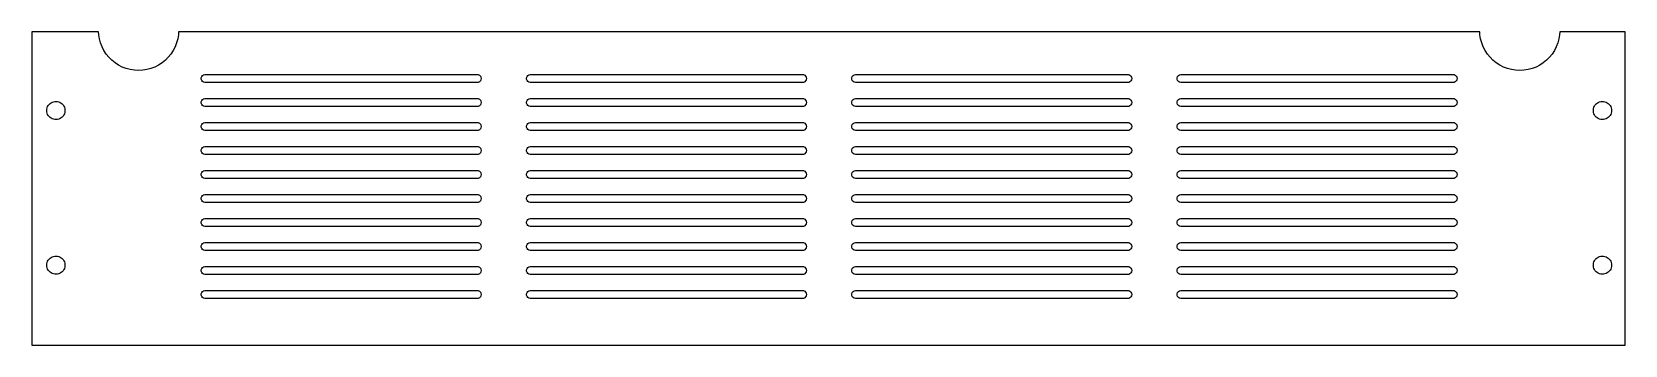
# Model space of a CAD drawing. Header units: metres. Extents: x 0 to 299, y 0 to 59.
import ezdxf

# ---------------------------------------------------------------- set-up
doc = ezdxf.new("R2010")
doc.units = ezdxf.units.M

msp = doc.modelspace()

# ---------------------------------------------------------------- linework, layer by layer
for p, q in [((12.5131, 58.75), (0, 58.75)), ((0, 58.75), (0, 0)), ((12.5411, 58.216), (12.5131, 58.75)), ((12.6639, 57.4407), (12.5411, 58.216)), ((12.8671, 56.6824), (12.6639, 57.4407)), ((27.3361, 57.4407), (27.1329, 56.6824)), ((27.4589, 58.216), (27.3361, 57.4407)), ((27.4869, 58.75), (27.4589, 58.216)), ((271.413, 58.75), (27.4869, 58.75)), ((271.441, 58.216), (271.413, 58.75)), ((271.564, 57.4407), (271.441, 58.216)), ((271.767, 56.6824), (271.564, 57.4407)), ((286.236, 57.4407), (286.033, 56.6824)), ((286.359, 58.216), (286.236, 57.4407)), ((286.387, 58.75), (286.359, 58.216)), ((298.65, 58.75), (286.387, 58.75)), ((298.65, 0), (298.65, 58.75)), ((13.1484, 55.9495), (12.8671, 56.6824)), ((13.5048, 55.25), (13.1484, 55.9495)), ((13.9324, 54.5916), (13.5048, 55.25)), ((14.4264, 53.9815), (13.9324, 54.5916)), ((14.9815, 53.4264), (14.4264, 53.9815)), ((25.5736, 53.9815), (25.0185, 53.4264)), ((26.0676, 54.5916), (25.5736, 53.9815)), ((26.4952, 55.25), (26.0676, 54.5916)), ((26.8516, 55.9495), (26.4952, 55.25)), ((27.1329, 56.6824), (26.8516, 55.9495)), ((272.048, 55.9495), (271.767, 56.6824)), ((272.405, 55.25), (272.048, 55.9495)), ((272.832, 54.5916), (272.405, 55.25)), ((273.326, 53.9815), (272.832, 54.5916)), ((273.882, 53.4264), (273.326, 53.9815)), ((284.474, 53.9815), (283.918, 53.4264)), ((284.968, 54.5916), (284.474, 53.9815)), ((285.395, 55.25), (284.968, 54.5916)), ((285.752, 55.9495), (285.395, 55.25)), ((286.033, 56.6824), (285.752, 55.9495)), ((15.5916, 52.9324), (14.9815, 53.4264)), ((16.25, 52.5048), (15.5916, 52.9324)), ((16.9495, 52.1484), (16.25, 52.5048)), ((17.6824, 51.8671), (16.9495, 52.1484)), ((18.4407, 51.6639), (17.6824, 51.8671)), ((19.216, 51.5411), (18.4407, 51.6639)), ((20, 51.5), (19.216, 51.5411)), ((20.784, 51.5411), (20, 51.5)), ((21.5593, 51.6639), (20.784, 51.5411)), ((22.3176, 51.8671), (21.5593, 51.6639)), ((23.0505, 52.1484), (22.3176, 51.8671)), ((23.75, 52.5048), (23.0505, 52.1484)), ((24.4084, 52.9324), (23.75, 52.5048)), ((25.0185, 53.4264), (24.4084, 52.9324)), ((274.492, 52.9324), (273.882, 53.4264)), ((275.15, 52.5048), (274.492, 52.9324)), ((275.849, 52.1484), (275.15, 52.5048)), ((276.582, 51.8671), (275.849, 52.1484)), ((277.341, 51.6639), (276.582, 51.8671)), ((278.116, 51.5411), (277.341, 51.6639)), ((278.9, 51.5), (278.116, 51.5411)), ((279.684, 51.5411), (278.9, 51.5)), ((280.459, 51.6639), (279.684, 51.5411)), ((281.218, 51.8671), (280.459, 51.6639)), ((281.951, 52.1484), (281.218, 51.8671)), ((282.65, 52.5048), (281.951, 52.1484)), ((283.308, 52.9324), (282.65, 52.5048)), ((283.918, 53.4264), (283.308, 52.9324)), ((31.7602, 50.1234), (31.8404, 50.3569)), ((31.7602, 49.8766), (31.7602, 50.1234)), ((31.8404, 49.643), (31.7602, 49.8766)), ((31.8404, 50.3569), (31.992, 50.5518)), ((31.992, 49.4482), (31.8404, 49.643)), ((31.992, 50.5518), (32.1987, 50.6868)), ((32.1987, 49.3132), (31.992, 49.4482)), ((32.1987, 50.6868), (32.4381, 50.7474)), ((32.4381, 49.2526), (32.1987, 49.3132)), ((32.4381, 50.7474), (83.4131, 50.7474)), ((83.4131, 49.2526), (32.4381, 49.2526)), ((83.4131, 50.7474), (83.6591, 50.7271)), ((83.6591, 49.2729), (83.4131, 49.2526)), ((83.6591, 50.7271), (83.8852, 50.6279)), ((83.8852, 49.3721), (83.6591, 49.2729)), ((83.8852, 50.6279), (84.0668, 50.4606)), ((84.0668, 49.5393), (83.8852, 49.3721)), ((84.0668, 50.4606), (84.1844, 50.2435)), ((84.1844, 49.7565), (84.0668, 49.5393)), ((84.1844, 50.2435), (84.225, 50)), ((84.225, 50), (84.1844, 49.7565)), ((92.7352, 50.1234), (92.8154, 50.3569)), ((92.7352, 49.8766), (92.7352, 50.1234)), ((92.8154, 49.643), (92.7352, 49.8766)), ((92.8154, 50.3569), (92.967, 50.5518)), ((92.967, 49.4482), (92.8154, 49.643)), ((92.967, 50.5518), (93.1737, 50.6868)), ((93.1737, 49.3132), (92.967, 49.4482)), ((93.1737, 50.6868), (93.4131, 50.7474)), ((93.4131, 49.2526), (93.1737, 49.3132)), ((93.4131, 50.7474), (144.388, 50.7474)), ((144.388, 49.2526), (93.4131, 49.2526)), ((144.388, 50.7474), (144.634, 50.7271)), ((144.634, 49.2729), (144.388, 49.2526)), ((144.634, 50.7271), (144.86, 50.6279)), ((144.86, 49.3721), (144.634, 49.2729)), ((144.86, 50.6279), (145.042, 50.4606)), ((145.042, 49.5393), (144.86, 49.3721)), ((145.042, 50.4606), (145.159, 50.2435)), ((145.159, 49.7565), (145.042, 49.5393)), ((145.159, 50.2435), (145.2, 50)), ((145.2, 50), (145.159, 49.7565)), ((153.71, 50.1234), (153.79, 50.3569)), ((153.71, 49.8766), (153.71, 50.1234)), ((153.79, 49.643), (153.71, 49.8766)), ((153.79, 50.3569), (153.942, 50.5518)), ((153.942, 49.4482), (153.79, 49.643)), ((153.942, 50.5518), (154.149, 50.6868)), ((154.149, 49.3132), (153.942, 49.4482)), ((154.149, 50.6868), (154.388, 50.7474)), ((154.388, 49.2526), (154.149, 49.3132)), ((154.388, 50.7474), (205.363, 50.7474)), ((205.363, 49.2526), (154.388, 49.2526)), ((205.363, 50.7474), (205.609, 50.7271)), ((205.609, 49.2729), (205.363, 49.2526)), ((205.609, 50.7271), (205.835, 50.6279)), ((205.835, 49.3721), (205.609, 49.2729)), ((205.835, 50.6279), (206.017, 50.4606)), ((206.017, 49.5393), (205.835, 49.3721)), ((206.017, 50.4606), (206.134, 50.2435)), ((206.134, 49.7565), (206.017, 49.5393)), ((206.134, 50.2435), (206.175, 50)), ((206.175, 50), (206.134, 49.7565)), ((214.685, 50.1234), (214.765, 50.3569)), ((214.685, 49.8766), (214.685, 50.1234)), ((214.765, 49.643), (214.685, 49.8766)), ((214.765, 50.3569), (214.917, 50.5518)), ((214.917, 49.4482), (214.765, 49.643)), ((214.917, 50.5518), (215.124, 50.6868)), ((215.124, 49.3132), (214.917, 49.4482)), ((215.124, 50.6868), (215.363, 50.7474)), ((215.363, 49.2526), (215.124, 49.3132)), ((215.363, 50.7474), (266.338, 50.7474)), ((266.338, 49.2526), (215.363, 49.2526)), ((266.338, 50.7474), (266.584, 50.7271)), ((266.584, 49.2729), (266.338, 49.2526)), ((266.584, 50.7271), (266.81, 50.6279)), ((266.81, 49.3721), (266.584, 49.2729)), ((266.81, 50.6279), (266.992, 50.4606)), ((266.992, 49.5393), (266.81, 49.3721)), ((266.992, 50.4606), (267.109, 50.2435)), ((267.109, 49.7565), (266.992, 49.5393)), ((267.109, 50.2435), (267.15, 50)), ((267.15, 50), (267.109, 49.7565)), ((2.96072, 44.7216), (3.0822, 44.938)), ((3.0822, 44.938), (3.23389, 45.1344)), ((3.23389, 45.1344), (3.41255, 45.3067)), ((3.41255, 45.3067), (3.6144, 45.4511)), ((3.6144, 45.4511), (3.83511, 45.5646)), ((3.83511, 45.5646), (4.07001, 45.6447)), ((4.07001, 45.6447), (4.31406, 45.6898)), ((4.31406, 45.6898), (4.56209, 45.6989)), ((4.56209, 45.6989), (4.80878, 45.6717)), ((4.80878, 45.6717), (5.04889, 45.6089)), ((5.04889, 45.6089), (5.2773, 45.5119)), ((5.2773, 45.5119), (5.48915, 45.3826)), ((5.48915, 45.3826), (5.67992, 45.2238)), ((5.67992, 45.2238), (5.84554, 45.039)), ((5.84554, 45.039), (5.98248, 44.832)), ((5.98248, 44.832), (6.08781, 44.6073)), ((31.7602, 45.6234), (31.8404, 45.8569)), ((31.7602, 45.3766), (31.7602, 45.6234)), ((31.8404, 45.143), (31.7602, 45.3766)), ((31.8404, 45.8569), (31.992, 46.0518)), ((31.992, 44.9482), (31.8404, 45.143)), ((31.992, 46.0518), (32.1987, 46.1868)), ((32.1987, 44.8132), (31.992, 44.9482)), ((32.1987, 46.1868), (32.4381, 46.2474)), ((32.4381, 44.7526), (32.1987, 44.8132)), ((32.4381, 46.2474), (83.4131, 46.2474)), ((83.4131, 46.2474), (83.6591, 46.2271)), ((83.6591, 46.2271), (83.8852, 46.1279)), ((83.8852, 44.8721), (83.6591, 44.7729)), ((83.8852, 46.1279), (84.0668, 45.9606)), ((84.0668, 45.0393), (83.8852, 44.8721)), ((84.0668, 45.9606), (84.1844, 45.7435)), ((84.1844, 45.2565), (84.0668, 45.0393)), ((84.1844, 45.7435), (84.225, 45.5)), ((84.225, 45.5), (84.1844, 45.2565)), ((92.7352, 45.6234), (92.8154, 45.8569)), ((92.7352, 45.3766), (92.7352, 45.6234)), ((92.8154, 45.143), (92.7352, 45.3766)), ((92.8154, 45.8569), (92.967, 46.0518)), ((92.967, 44.9482), (92.8154, 45.143)), ((92.967, 46.0518), (93.1737, 46.1868)), ((93.1737, 44.8132), (92.967, 44.9482)), ((93.1737, 46.1868), (93.4131, 46.2474)), ((93.4131, 44.7526), (93.1737, 44.8132)), ((93.4131, 46.2474), (144.388, 46.2474)), ((144.388, 46.2474), (144.634, 46.2271)), ((144.634, 46.2271), (144.86, 46.1279)), ((144.86, 44.8721), (144.634, 44.7729)), ((144.86, 46.1279), (145.042, 45.9606)), ((145.042, 45.0393), (144.86, 44.8721)), ((145.042, 45.9606), (145.159, 45.7435)), ((145.159, 45.2565), (145.042, 45.0393)), ((145.159, 45.7435), (145.2, 45.5)), ((145.2, 45.5), (145.159, 45.2565)), ((153.71, 45.6234), (153.79, 45.8569)), ((153.71, 45.3766), (153.71, 45.6234)), ((153.79, 45.143), (153.71, 45.3766)), ((153.79, 45.8569), (153.942, 46.0518)), ((153.942, 44.9482), (153.79, 45.143)), ((153.942, 46.0518), (154.149, 46.1868)), ((154.149, 44.8132), (153.942, 44.9482)), ((154.149, 46.1868), (154.388, 46.2474)), ((154.388, 44.7526), (154.149, 44.8132)), ((154.388, 46.2474), (205.363, 46.2474)), ((205.363, 46.2474), (205.609, 46.2271)), ((205.609, 46.2271), (205.835, 46.1279)), ((205.835, 44.8721), (205.609, 44.7729)), ((205.835, 46.1279), (206.017, 45.9606)), ((206.017, 45.0393), (205.835, 44.8721)), ((206.017, 45.9606), (206.134, 45.7435)), ((206.134, 45.2565), (206.017, 45.0393)), ((206.134, 45.7435), (206.175, 45.5)), ((206.175, 45.5), (206.134, 45.2565)), ((214.685, 45.6234), (214.765, 45.8569)), ((214.685, 45.3766), (214.685, 45.6234)), ((214.765, 45.143), (214.685, 45.3766)), ((214.765, 45.8569), (214.917, 46.0518)), ((214.917, 44.9482), (214.765, 45.143)), ((214.917, 46.0518), (215.124, 46.1868)), ((215.124, 44.8132), (214.917, 44.9482)), ((215.124, 46.1868), (215.363, 46.2474)), ((215.363, 44.7526), (215.124, 44.8132)), ((215.363, 46.2474), (266.338, 46.2474)), ((266.338, 46.2474), (266.584, 46.2271)), ((266.584, 46.2271), (266.81, 46.1279)), ((266.81, 44.8721), (266.584, 44.7729)), ((266.81, 46.1279), (266.992, 45.9606)), ((266.992, 45.0393), (266.81, 44.8721)), ((266.992, 45.9606), (267.109, 45.7435)), ((267.109, 45.2565), (266.992, 45.0393)), ((267.109, 45.7435), (267.15, 45.5)), ((267.15, 45.5), (267.109, 45.2565)), ((292.812, 44.6073), (292.918, 44.832)), ((292.918, 44.832), (293.054, 45.039)), ((293.054, 45.039), (293.22, 45.2238)), ((293.22, 45.2238), (293.411, 45.3826)), ((293.411, 45.3826), (293.623, 45.5119)), ((293.623, 45.5119), (293.851, 45.6089)), ((293.851, 45.6089), (294.091, 45.6717)), ((294.091, 45.6717), (294.338, 45.6989)), ((294.338, 45.6989), (294.586, 45.6898)), ((294.586, 45.6898), (294.83, 45.6447)), ((294.83, 45.6447), (295.065, 45.5646)), ((295.065, 45.5646), (295.286, 45.4511)), ((295.286, 45.4511), (295.487, 45.3067)), ((295.487, 45.3067), (295.666, 45.1344)), ((295.666, 45.1344), (295.818, 44.938)), ((295.818, 44.938), (295.939, 44.7216)), ((2.79999, 44), (2.81812, 44.2475)), ((2.81812, 43.7525), (2.79999, 44)), ((2.81812, 44.2475), (2.87207, 44.4898)), ((2.87207, 43.5102), (2.81812, 43.7525)), ((2.87207, 44.4898), (2.96072, 44.7216)), ((2.96072, 43.2784), (2.87207, 43.5102)), ((3.0822, 43.062), (2.96072, 43.2784)), ((3.23389, 42.8656), (3.0822, 43.062)), ((3.41255, 42.6933), (3.23389, 42.8656)), ((3.6144, 42.5489), (3.41255, 42.6933)), ((3.83511, 42.4354), (3.6144, 42.5489)), ((4.07001, 42.3553), (3.83511, 42.4354)), ((4.31406, 42.3102), (4.07001, 42.3553)), ((4.56209, 42.3011), (4.31406, 42.3102)), ((4.80878, 42.3283), (4.56209, 42.3011)), ((5.04889, 42.3911), (4.80878, 42.3283)), ((5.2773, 42.4881), (5.04889, 42.3911)), ((5.48915, 42.6174), (5.2773, 42.4881)), ((5.67992, 42.7762), (5.48915, 42.6174)), ((5.84554, 42.961), (5.67992, 42.7762)), ((5.98248, 43.168), (5.84554, 42.961)), ((6.08781, 43.3927), (5.98248, 43.168)), ((6.08781, 44.6073), (6.15932, 44.3696)), ((6.15932, 43.6304), (6.08781, 43.3927)), ((6.15932, 44.3696), (6.19547, 44.1241)), ((6.19547, 43.8759), (6.15932, 43.6304)), ((6.19547, 44.1241), (6.19547, 43.8759)), ((83.4131, 44.7526), (32.4381, 44.7526)), ((83.6591, 44.7729), (83.4131, 44.7526)), ((144.388, 44.7526), (93.4131, 44.7526)), ((144.634, 44.7729), (144.388, 44.7526)), ((205.363, 44.7526), (154.388, 44.7526)), ((205.609, 44.7729), (205.363, 44.7526)), ((266.338, 44.7526), (215.363, 44.7526)), ((266.584, 44.7729), (266.338, 44.7526)), ((292.705, 44.1241), (292.741, 44.3696)), ((292.705, 43.8759), (292.705, 44.1241)), ((292.741, 43.6304), (292.705, 43.8759)), ((292.741, 44.3696), (292.812, 44.6073)), ((292.812, 43.3927), (292.741, 43.6304)), ((292.918, 43.168), (292.812, 43.3927)), ((293.054, 42.961), (292.918, 43.168)), ((293.22, 42.7762), (293.054, 42.961)), ((293.411, 42.6174), (293.22, 42.7762)), ((293.623, 42.4881), (293.411, 42.6174)), ((293.851, 42.3911), (293.623, 42.4881)), ((294.091, 42.3283), (293.851, 42.3911)), ((294.338, 42.3011), (294.091, 42.3283)), ((294.586, 42.3102), (294.338, 42.3011)), ((294.83, 42.3553), (294.586, 42.3102)), ((295.065, 42.4354), (294.83, 42.3553)), ((295.286, 42.5489), (295.065, 42.4354)), ((295.487, 42.6933), (295.286, 42.5489)), ((295.666, 42.8656), (295.487, 42.6933)), ((295.818, 43.062), (295.666, 42.8656)), ((295.939, 43.2784), (295.818, 43.062)), ((295.939, 44.7216), (296.028, 44.4898)), ((296.028, 43.5102), (295.939, 43.2784)), ((296.028, 44.4898), (296.082, 44.2475)), ((296.082, 43.7525), (296.028, 43.5102)), ((296.082, 44.2475), (296.1, 44)), ((296.1, 44), (296.082, 43.7525)), ((31.7602, 41.1234), (31.8404, 41.3569)), ((31.7602, 40.8766), (31.7602, 41.1234)), ((31.8404, 40.643), (31.7602, 40.8766)), ((31.8404, 41.3569), (31.992, 41.5518)), ((31.992, 40.4482), (31.8404, 40.643)), ((31.992, 41.5518), (32.1987, 41.6868)), ((32.1987, 40.3132), (31.992, 40.4482)), ((32.1987, 41.6868), (32.4381, 41.7474)), ((32.4381, 40.2526), (32.1987, 40.3132)), ((32.4381, 41.7474), (83.4131, 41.7474)), ((83.4131, 40.2526), (32.4381, 40.2526)), ((83.4131, 41.7474), (83.6591, 41.7271)), ((83.6591, 40.2729), (83.4131, 40.2526)), ((83.6591, 41.7271), (83.8852, 41.6279)), ((83.8852, 40.3721), (83.6591, 40.2729)), ((83.8852, 41.6279), (84.0668, 41.4606)), ((84.0668, 40.5393), (83.8852, 40.3721)), ((84.0668, 41.4606), (84.1844, 41.2435)), ((84.1844, 40.7565), (84.0668, 40.5393)), ((84.1844, 41.2435), (84.225, 41)), ((84.225, 41), (84.1844, 40.7565)), ((92.7352, 41.1234), (92.8154, 41.3569)), ((92.7352, 40.8766), (92.7352, 41.1234)), ((92.8154, 40.643), (92.7352, 40.8766)), ((92.8154, 41.3569), (92.967, 41.5518)), ((92.967, 40.4482), (92.8154, 40.643)), ((92.967, 41.5518), (93.1737, 41.6868)), ((93.1737, 40.3132), (92.967, 40.4482)), ((93.1737, 41.6868), (93.4131, 41.7474)), ((93.4131, 40.2526), (93.1737, 40.3132)), ((93.4131, 41.7474), (144.388, 41.7474)), ((144.388, 40.2526), (93.4131, 40.2526)), ((144.388, 41.7474), (144.634, 41.7271)), ((144.634, 40.2729), (144.388, 40.2526)), ((144.634, 41.7271), (144.86, 41.6279)), ((144.86, 40.3721), (144.634, 40.2729)), ((144.86, 41.6279), (145.042, 41.4606)), ((145.042, 40.5393), (144.86, 40.3721)), ((145.042, 41.4606), (145.159, 41.2435)), ((145.159, 40.7565), (145.042, 40.5393)), ((145.159, 41.2435), (145.2, 41)), ((145.2, 41), (145.159, 40.7565)), ((153.71, 41.1234), (153.79, 41.3569)), ((153.71, 40.8766), (153.71, 41.1234)), ((153.79, 40.643), (153.71, 40.8766)), ((153.79, 41.3569), (153.942, 41.5518)), ((153.942, 40.4482), (153.79, 40.643)), ((153.942, 41.5518), (154.149, 41.6868)), ((154.149, 40.3132), (153.942, 40.4482)), ((154.149, 41.6868), (154.388, 41.7474)), ((154.388, 40.2526), (154.149, 40.3132)), ((154.388, 41.7474), (205.363, 41.7474)), ((205.363, 40.2526), (154.388, 40.2526)), ((205.363, 41.7474), (205.609, 41.7271)), ((205.609, 40.2729), (205.363, 40.2526)), ((205.609, 41.7271), (205.835, 41.6279)), ((205.835, 40.3721), (205.609, 40.2729)), ((205.835, 41.6279), (206.017, 41.4606)), ((206.017, 40.5393), (205.835, 40.3721)), ((206.017, 41.4606), (206.134, 41.2435)), ((206.134, 40.7565), (206.017, 40.5393)), ((206.134, 41.2435), (206.175, 41)), ((206.175, 41), (206.134, 40.7565)), ((214.685, 41.1234), (214.765, 41.3569)), ((214.685, 40.8766), (214.685, 41.1234)), ((214.765, 40.643), (214.685, 40.8766)), ((214.765, 41.3569), (214.917, 41.5518)), ((214.917, 40.4482), (214.765, 40.643)), ((214.917, 41.5518), (215.124, 41.6868)), ((215.124, 40.3132), (214.917, 40.4482)), ((215.124, 41.6868), (215.363, 41.7474)), ((215.363, 40.2526), (215.124, 40.3132)), ((215.363, 41.7474), (266.338, 41.7474)), ((266.338, 40.2526), (215.363, 40.2526)), ((266.338, 41.7474), (266.584, 41.7271)), ((266.584, 40.2729), (266.338, 40.2526)), ((266.584, 41.7271), (266.81, 41.6279)), ((266.81, 40.3721), (266.584, 40.2729)), ((266.81, 41.6279), (266.992, 41.4606)), ((266.992, 40.5393), (266.81, 40.3721)), ((266.992, 41.4606), (267.109, 41.2435)), ((267.109, 40.7565), (266.992, 40.5393)), ((267.109, 41.2435), (267.15, 41)), ((267.15, 41), (267.109, 40.7565)), ((31.7602, 36.6234), (31.8404, 36.8569)), ((31.7602, 36.3766), (31.7602, 36.6234)), ((31.8404, 36.143), (31.7602, 36.3766)), ((31.8404, 36.8569), (31.992, 37.0518)), ((31.992, 35.9482), (31.8404, 36.143)), ((31.992, 37.0518), (32.1987, 37.1868)), ((32.1987, 35.8132), (31.992, 35.9482)), ((32.1987, 37.1868), (32.4381, 37.2474)), ((32.4381, 37.2474), (83.4131, 37.2474)), ((83.4131, 37.2474), (83.6591, 37.2271)), ((83.6591, 37.2271), (83.8852, 37.1279)), ((83.8852, 35.8721), (83.6591, 35.7729)), ((83.8852, 37.1279), (84.0668, 36.9606)), ((84.0668, 36.0393), (83.8852, 35.8721)), ((84.0668, 36.9606), (84.1844, 36.7435)), ((84.1844, 36.2565), (84.0668, 36.0393)), ((84.1844, 36.7435), (84.225, 36.5)), ((84.225, 36.5), (84.1844, 36.2565)), ((92.7352, 36.6234), (92.8154, 36.8569)), ((92.7352, 36.3766), (92.7352, 36.6234)), ((92.8154, 36.143), (92.7352, 36.3766)), ((92.8154, 36.8569), (92.967, 37.0518)), ((92.967, 35.9482), (92.8154, 36.143)), ((92.967, 37.0518), (93.1737, 37.1868)), ((93.1737, 35.8132), (92.967, 35.9482)), ((93.1737, 37.1868), (93.4131, 37.2474)), ((93.4131, 37.2474), (144.388, 37.2474)), ((144.388, 37.2474), (144.634, 37.2271)), ((144.634, 37.2271), (144.86, 37.1279)), ((144.86, 35.8721), (144.634, 35.7729)), ((144.86, 37.1279), (145.042, 36.9606)), ((145.042, 36.0393), (144.86, 35.8721)), ((145.042, 36.9606), (145.159, 36.7435)), ((145.159, 36.2565), (145.042, 36.0393)), ((145.159, 36.7435), (145.2, 36.5)), ((145.2, 36.5), (145.159, 36.2565)), ((153.71, 36.6234), (153.79, 36.8569)), ((153.71, 36.3766), (153.71, 36.6234)), ((153.79, 36.143), (153.71, 36.3766)), ((153.79, 36.8569), (153.942, 37.0518)), ((153.942, 35.9482), (153.79, 36.143)), ((153.942, 37.0518), (154.149, 37.1868)), ((154.149, 35.8132), (153.942, 35.9482)), ((154.149, 37.1868), (154.388, 37.2474)), ((154.388, 37.2474), (205.363, 37.2474)), ((205.363, 37.2474), (205.609, 37.2271)), ((205.609, 37.2271), (205.835, 37.1279)), ((205.835, 35.8721), (205.609, 35.7729)), ((205.835, 37.1279), (206.017, 36.9606)), ((206.017, 36.0393), (205.835, 35.8721)), ((206.017, 36.9606), (206.134, 36.7435)), ((206.134, 36.2565), (206.017, 36.0393)), ((206.134, 36.7435), (206.175, 36.5)), ((206.175, 36.5), (206.134, 36.2565)), ((214.685, 36.6234), (214.765, 36.8569)), ((214.685, 36.3766), (214.685, 36.6234)), ((214.765, 36.143), (214.685, 36.3766)), ((214.765, 36.8569), (214.917, 37.0518)), ((214.917, 35.9482), (214.765, 36.143)), ((214.917, 37.0518), (215.124, 37.1868)), ((215.124, 35.8132), (214.917, 35.9482)), ((215.124, 37.1868), (215.363, 37.2474)), ((215.363, 37.2474), (266.338, 37.2474)), ((266.338, 37.2474), (266.584, 37.2271)), ((266.584, 37.2271), (266.81, 37.1279)), ((266.81, 35.8721), (266.584, 35.7729)), ((266.81, 37.1279), (266.992, 36.9606)), ((266.992, 36.0393), (266.81, 35.8721)), ((266.992, 36.9606), (267.109, 36.7435)), ((267.109, 36.2565), (266.992, 36.0393)), ((267.109, 36.7435), (267.15, 36.5)), ((267.15, 36.5), (267.109, 36.2565)), ((32.4381, 35.7526), (32.1987, 35.8132)), ((83.4131, 35.7526), (32.4381, 35.7526)), ((83.6591, 35.7729), (83.4131, 35.7526)), ((93.4131, 35.7526), (93.1737, 35.8132)), ((144.388, 35.7526), (93.4131, 35.7526)), ((144.634, 35.7729), (144.388, 35.7526)), ((154.388, 35.7526), (154.149, 35.8132)), ((205.363, 35.7526), (154.388, 35.7526)), ((205.609, 35.7729), (205.363, 35.7526)), ((215.363, 35.7526), (215.124, 35.8132)), ((266.338, 35.7526), (215.363, 35.7526)), ((266.584, 35.7729), (266.338, 35.7526)), ((31.7602, 32.1234), (31.8404, 32.3569)), ((31.7602, 31.8765), (31.7602, 32.1234)), ((31.8404, 31.643), (31.7602, 31.8765)), ((31.8404, 32.3569), (31.992, 32.5518)), ((31.992, 31.4482), (31.8404, 31.643)), ((31.992, 32.5518), (32.1987, 32.6868)), ((32.1987, 31.3132), (31.992, 31.4482)), ((32.1987, 32.6868), (32.4381, 32.7474)), ((32.4381, 31.2526), (32.1987, 31.3132)), ((32.4381, 32.7474), (83.4131, 32.7474)), ((83.4131, 31.2526), (32.4381, 31.2526)), ((83.4131, 32.7474), (83.6591, 32.7271)), ((83.6591, 31.2729), (83.4131, 31.2526)), ((83.6591, 32.7271), (83.8852, 32.6279)), ((83.8852, 31.3721), (83.6591, 31.2729)), ((83.8852, 32.6279), (84.0668, 32.4606)), ((84.0668, 31.5393), (83.8852, 31.3721)), ((84.0668, 32.4606), (84.1844, 32.2435)), ((84.1844, 31.7565), (84.0668, 31.5393)), ((84.1844, 32.2435), (84.225, 32)), ((84.225, 32), (84.1844, 31.7565)), ((92.7352, 32.1234), (92.8154, 32.3569)), ((92.7352, 31.8765), (92.7352, 32.1234)), ((92.8154, 31.643), (92.7352, 31.8765)), ((92.8154, 32.3569), (92.967, 32.5518)), ((92.967, 31.4482), (92.8154, 31.643)), ((92.967, 32.5518), (93.1737, 32.6868)), ((93.1737, 31.3132), (92.967, 31.4482)), ((93.1737, 32.6868), (93.4131, 32.7474)), ((93.4131, 31.2526), (93.1737, 31.3132)), ((93.4131, 32.7474), (144.388, 32.7474)), ((144.388, 31.2526), (93.4131, 31.2526)), ((144.388, 32.7474), (144.634, 32.7271)), ((144.634, 31.2729), (144.388, 31.2526)), ((144.634, 32.7271), (144.86, 32.6279)), ((144.86, 31.3721), (144.634, 31.2729)), ((144.86, 32.6279), (145.042, 32.4606)), ((145.042, 31.5393), (144.86, 31.3721)), ((145.042, 32.4606), (145.159, 32.2435)), ((145.159, 31.7565), (145.042, 31.5393)), ((145.159, 32.2435), (145.2, 32)), ((145.2, 32), (145.159, 31.7565)), ((153.71, 32.1234), (153.79, 32.3569)), ((153.71, 31.8765), (153.71, 32.1234)), ((153.79, 31.643), (153.71, 31.8765)), ((153.79, 32.3569), (153.942, 32.5518)), ((153.942, 31.4482), (153.79, 31.643)), ((153.942, 32.5518), (154.149, 32.6868)), ((154.149, 31.3132), (153.942, 31.4482)), ((154.149, 32.6868), (154.388, 32.7474)), ((154.388, 31.2526), (154.149, 31.3132)), ((154.388, 32.7474), (205.363, 32.7474)), ((205.363, 31.2526), (154.388, 31.2526)), ((205.363, 32.7474), (205.609, 32.7271)), ((205.609, 31.2729), (205.363, 31.2526)), ((205.609, 32.7271), (205.835, 32.6279)), ((205.835, 31.3721), (205.609, 31.2729)), ((205.835, 32.6279), (206.017, 32.4606)), ((206.017, 31.5393), (205.835, 31.3721)), ((206.017, 32.4606), (206.134, 32.2435)), ((206.134, 31.7565), (206.017, 31.5393)), ((206.134, 32.2435), (206.175, 32)), ((206.175, 32), (206.134, 31.7565)), ((214.685, 32.1234), (214.765, 32.3569)), ((214.685, 31.8765), (214.685, 32.1234)), ((214.765, 31.643), (214.685, 31.8765)), ((214.765, 32.3569), (214.917, 32.5518)), ((214.917, 31.4482), (214.765, 31.643)), ((214.917, 32.5518), (215.124, 32.6868)), ((215.124, 31.3132), (214.917, 31.4482)), ((215.124, 32.6868), (215.363, 32.7474)), ((215.363, 31.2526), (215.124, 31.3132)), ((215.363, 32.7474), (266.338, 32.7474)), ((266.338, 31.2526), (215.363, 31.2526)), ((266.338, 32.7474), (266.584, 32.7271)), ((266.584, 31.2729), (266.338, 31.2526)), ((266.584, 32.7271), (266.81, 32.6279)), ((266.81, 31.3721), (266.584, 31.2729)), ((266.81, 32.6279), (266.992, 32.4606)), ((266.992, 31.5393), (266.81, 31.3721)), ((266.992, 32.4606), (267.109, 32.2435)), ((267.109, 31.7565), (266.992, 31.5393)), ((267.109, 32.2435), (267.15, 32)), ((267.15, 32), (267.109, 31.7565)), ((31.7602, 27.6234), (31.8404, 27.8569)), ((31.7602, 27.3765), (31.7602, 27.6234)), ((31.8404, 27.143), (31.7602, 27.3765)), ((31.8404, 27.8569), (31.992, 28.0518)), ((31.992, 26.9482), (31.8404, 27.143)), ((31.992, 28.0518), (32.1987, 28.1868)), ((32.1987, 26.8132), (31.992, 26.9482)), ((32.1987, 28.1868), (32.4381, 28.2474)), ((32.4381, 28.2474), (83.4131, 28.2474)), ((83.4131, 28.2474), (83.6591, 28.2271)), ((83.6591, 28.2271), (83.8852, 28.1279)), ((83.8852, 28.1279), (84.0668, 27.9606)), ((84.0668, 27.0393), (83.8852, 26.8721)), ((84.0668, 27.9606), (84.1844, 27.7435)), ((84.1844, 27.2565), (84.0668, 27.0393)), ((84.1844, 27.7435), (84.225, 27.5)), ((84.225, 27.5), (84.1844, 27.2565)), ((92.7352, 27.6234), (92.8154, 27.8569)), ((92.7352, 27.3765), (92.7352, 27.6234)), ((92.8154, 27.143), (92.7352, 27.3765)), ((92.8154, 27.8569), (92.967, 28.0518)), ((92.967, 26.9482), (92.8154, 27.143)), ((92.967, 28.0518), (93.1737, 28.1868)), ((93.1737, 26.8132), (92.967, 26.9482)), ((93.1737, 28.1868), (93.4131, 28.2474)), ((93.4131, 28.2474), (144.388, 28.2474)), ((144.388, 28.2474), (144.634, 28.2271)), ((144.634, 28.2271), (144.86, 28.1279)), ((144.86, 28.1279), (145.042, 27.9606)), ((145.042, 27.0393), (144.86, 26.8721)), ((145.042, 27.9606), (145.159, 27.7435)), ((145.159, 27.2565), (145.042, 27.0393)), ((145.159, 27.7435), (145.2, 27.5)), ((145.2, 27.5), (145.159, 27.2565)), ((153.71, 27.6234), (153.79, 27.8569)), ((153.71, 27.3765), (153.71, 27.6234)), ((153.79, 27.143), (153.71, 27.3765)), ((153.79, 27.8569), (153.942, 28.0518)), ((153.942, 26.9482), (153.79, 27.143)), ((153.942, 28.0518), (154.149, 28.1868)), ((154.149, 26.8132), (153.942, 26.9482)), ((154.149, 28.1868), (154.388, 28.2474)), ((154.388, 28.2474), (205.363, 28.2474)), ((205.363, 28.2474), (205.609, 28.2271)), ((205.609, 28.2271), (205.835, 28.1279)), ((205.835, 28.1279), (206.017, 27.9606)), ((206.017, 27.0393), (205.835, 26.8721)), ((206.017, 27.9606), (206.134, 27.7435)), ((206.134, 27.2565), (206.017, 27.0393)), ((206.134, 27.7435), (206.175, 27.5)), ((206.175, 27.5), (206.134, 27.2565)), ((214.685, 27.6234), (214.765, 27.8569)), ((214.685, 27.3765), (214.685, 27.6234)), ((214.765, 27.143), (214.685, 27.3765)), ((214.765, 27.8569), (214.917, 28.0518)), ((214.917, 26.9482), (214.765, 27.143)), ((214.917, 28.0518), (215.124, 28.1868)), ((215.124, 26.8132), (214.917, 26.9482)), ((215.124, 28.1868), (215.363, 28.2474)), ((215.363, 28.2474), (266.338, 28.2474)), ((266.338, 28.2474), (266.584, 28.2271)), ((266.584, 28.2271), (266.81, 28.1279)), ((266.81, 28.1279), (266.992, 27.9606)), ((266.992, 27.0393), (266.81, 26.8721)), ((266.992, 27.9606), (267.109, 27.7435)), ((267.109, 27.2565), (266.992, 27.0393)), ((267.109, 27.7435), (267.15, 27.5)), ((267.15, 27.5), (267.109, 27.2565)), ((32.4381, 26.7526), (32.1987, 26.8132)), ((83.4131, 26.7526), (32.4381, 26.7526)), ((83.6591, 26.7729), (83.4131, 26.7526)), ((83.8852, 26.8721), (83.6591, 26.7729)), ((93.4131, 26.7526), (93.1737, 26.8132)), ((144.388, 26.7526), (93.4131, 26.7526)), ((144.634, 26.7729), (144.388, 26.7526)), ((144.86, 26.8721), (144.634, 26.7729)), ((154.388, 26.7526), (154.149, 26.8132)), ((205.363, 26.7526), (154.388, 26.7526)), ((205.609, 26.7729), (205.363, 26.7526)), ((205.835, 26.8721), (205.609, 26.7729)), ((215.363, 26.7526), (215.124, 26.8132)), ((266.338, 26.7526), (215.363, 26.7526)), ((266.584, 26.7729), (266.338, 26.7526)), ((266.81, 26.8721), (266.584, 26.7729)), ((31.7602, 23.1234), (31.8404, 23.3569)), ((31.7602, 22.8765), (31.7602, 23.1234)), ((31.8404, 22.643), (31.7602, 22.8765)), ((31.8404, 23.3569), (31.992, 23.5518)), ((31.992, 22.4482), (31.8404, 22.643)), ((31.992, 23.5518), (32.1987, 23.6868)), ((32.1987, 22.3132), (31.992, 22.4482)), ((32.1987, 23.6868), (32.4381, 23.7474)), ((32.4381, 22.2526), (32.1987, 22.3132)), ((32.4381, 23.7474), (83.4131, 23.7474)), ((83.4131, 22.2526), (32.4381, 22.2526)), ((83.4131, 23.7474), (83.6591, 23.7271)), ((83.6591, 22.2729), (83.4131, 22.2526)), ((83.6591, 23.7271), (83.8852, 23.6279)), ((83.8852, 22.3721), (83.6591, 22.2729)), ((83.8852, 23.6279), (84.0668, 23.4606)), ((84.0668, 22.5393), (83.8852, 22.3721)), ((84.0668, 23.4606), (84.1844, 23.2435)), ((84.1844, 22.7565), (84.0668, 22.5393)), ((84.1844, 23.2435), (84.225, 23)), ((84.225, 23), (84.1844, 22.7565)), ((92.7352, 23.1234), (92.8154, 23.3569)), ((92.7352, 22.8765), (92.7352, 23.1234)), ((92.8154, 22.643), (92.7352, 22.8765)), ((92.8154, 23.3569), (92.967, 23.5518)), ((92.967, 22.4482), (92.8154, 22.643)), ((92.967, 23.5518), (93.1737, 23.6868)), ((93.1737, 22.3132), (92.967, 22.4482)), ((93.1737, 23.6868), (93.4131, 23.7474)), ((93.4131, 22.2526), (93.1737, 22.3132)), ((93.4131, 23.7474), (144.388, 23.7474)), ((144.388, 22.2526), (93.4131, 22.2526)), ((144.388, 23.7474), (144.634, 23.7271)), ((144.634, 22.2729), (144.388, 22.2526)), ((144.634, 23.7271), (144.86, 23.6279)), ((144.86, 22.3721), (144.634, 22.2729)), ((144.86, 23.6279), (145.042, 23.4606)), ((145.042, 22.5393), (144.86, 22.3721)), ((145.042, 23.4606), (145.159, 23.2435)), ((145.159, 22.7565), (145.042, 22.5393)), ((145.159, 23.2435), (145.2, 23)), ((145.2, 23), (145.159, 22.7565)), ((153.71, 23.1234), (153.79, 23.3569)), ((153.71, 22.8765), (153.71, 23.1234)), ((153.79, 22.643), (153.71, 22.8765)), ((153.79, 23.3569), (153.942, 23.5518)), ((153.942, 22.4482), (153.79, 22.643)), ((153.942, 23.5518), (154.149, 23.6868)), ((154.149, 22.3132), (153.942, 22.4482)), ((154.149, 23.6868), (154.388, 23.7474)), ((154.388, 22.2526), (154.149, 22.3132)), ((154.388, 23.7474), (205.363, 23.7474)), ((205.363, 22.2526), (154.388, 22.2526)), ((205.363, 23.7474), (205.609, 23.7271)), ((205.609, 22.2729), (205.363, 22.2526)), ((205.609, 23.7271), (205.835, 23.6279)), ((205.835, 22.3721), (205.609, 22.2729)), ((205.835, 23.6279), (206.017, 23.4606)), ((206.017, 22.5393), (205.835, 22.3721)), ((206.017, 23.4606), (206.134, 23.2435)), ((206.134, 22.7565), (206.017, 22.5393)), ((206.134, 23.2435), (206.175, 23)), ((206.175, 23), (206.134, 22.7565)), ((214.685, 23.1234), (214.765, 23.3569)), ((214.685, 22.8765), (214.685, 23.1234)), ((214.765, 22.643), (214.685, 22.8765)), ((214.765, 23.3569), (214.917, 23.5518)), ((214.917, 22.4482), (214.765, 22.643)), ((214.917, 23.5518), (215.124, 23.6868)), ((215.124, 22.3132), (214.917, 22.4482)), ((215.124, 23.6868), (215.363, 23.7474)), ((215.363, 22.2526), (215.124, 22.3132)), ((215.363, 23.7474), (266.338, 23.7474)), ((266.338, 22.2526), (215.363, 22.2526)), ((266.338, 23.7474), (266.584, 23.7271)), ((266.584, 22.2729), (266.338, 22.2526)), ((266.584, 23.7271), (266.81, 23.6279)), ((266.81, 22.3721), (266.584, 22.2729)), ((266.81, 23.6279), (266.992, 23.4606)), ((266.992, 22.5393), (266.81, 22.3721)), ((266.992, 23.4606), (267.109, 23.2435)), ((267.109, 22.7565), (266.992, 22.5393)), ((267.109, 23.2435), (267.15, 23)), ((267.15, 23), (267.109, 22.7565)), ((31.7602, 18.6234), (31.8404, 18.8569)), ((31.7602, 18.3765), (31.7602, 18.6234)), ((31.8404, 18.143), (31.7602, 18.3765)), ((31.8404, 18.8569), (31.992, 19.0518)), ((31.992, 17.9482), (31.8404, 18.143)), ((31.992, 19.0518), (32.1987, 19.1868)), ((32.1987, 17.8132), (31.992, 17.9482)), ((32.1987, 19.1868), (32.4381, 19.2474)), ((32.4381, 19.2474), (83.4131, 19.2474)), ((83.4131, 19.2474), (83.6591, 19.2271)), ((83.6591, 19.2271), (83.8852, 19.1279)), ((83.8852, 19.1279), (84.0668, 18.9606)), ((84.0668, 18.0393), (83.8852, 17.8721)), ((84.0668, 18.9606), (84.1844, 18.7435)), ((84.1844, 18.2565), (84.0668, 18.0393)), ((84.1844, 18.7435), (84.225, 18.5)), ((84.225, 18.5), (84.1844, 18.2565)), ((92.7352, 18.6234), (92.8154, 18.8569)), ((92.7352, 18.3765), (92.7352, 18.6234)), ((92.8154, 18.143), (92.7352, 18.3765)), ((92.8154, 18.8569), (92.967, 19.0518)), ((92.967, 17.9482), (92.8154, 18.143)), ((92.967, 19.0518), (93.1737, 19.1868)), ((93.1737, 17.8132), (92.967, 17.9482)), ((93.1737, 19.1868), (93.4131, 19.2474)), ((93.4131, 19.2474), (144.388, 19.2474)), ((144.388, 19.2474), (144.634, 19.2271)), ((144.634, 19.2271), (144.86, 19.1279)), ((144.86, 19.1279), (145.042, 18.9606)), ((145.042, 18.0393), (144.86, 17.8721)), ((145.042, 18.9606), (145.159, 18.7435)), ((145.159, 18.2565), (145.042, 18.0393)), ((145.159, 18.7435), (145.2, 18.5)), ((145.2, 18.5), (145.159, 18.2565)), ((153.71, 18.6234), (153.79, 18.8569)), ((153.71, 18.3765), (153.71, 18.6234)), ((153.79, 18.143), (153.71, 18.3765)), ((153.79, 18.8569), (153.942, 19.0518)), ((153.942, 17.9482), (153.79, 18.143)), ((153.942, 19.0518), (154.149, 19.1868)), ((154.149, 17.8132), (153.942, 17.9482)), ((154.149, 19.1868), (154.388, 19.2474)), ((154.388, 19.2474), (205.363, 19.2474)), ((205.363, 19.2474), (205.609, 19.2271)), ((205.609, 19.2271), (205.835, 19.1279)), ((205.835, 19.1279), (206.017, 18.9606)), ((206.017, 18.0393), (205.835, 17.8721)), ((206.017, 18.9606), (206.134, 18.7435)), ((206.134, 18.2565), (206.017, 18.0393)), ((206.134, 18.7435), (206.175, 18.5)), ((206.175, 18.5), (206.134, 18.2565)), ((214.685, 18.6234), (214.765, 18.8569)), ((214.685, 18.3765), (214.685, 18.6234)), ((214.765, 18.143), (214.685, 18.3765)), ((214.765, 18.8569), (214.917, 19.0518)), ((214.917, 17.9482), (214.765, 18.143)), ((214.917, 19.0518), (215.124, 19.1868)), ((215.124, 17.8132), (214.917, 17.9482)), ((215.124, 19.1868), (215.363, 19.2474)), ((215.363, 19.2474), (266.338, 19.2474)), ((266.338, 19.2474), (266.584, 19.2271)), ((266.584, 19.2271), (266.81, 19.1279)), ((266.81, 19.1279), (266.992, 18.9606)), ((266.992, 18.0393), (266.81, 17.8721)), ((266.992, 18.9606), (267.109, 18.7435)), ((267.109, 18.2565), (266.992, 18.0393)), ((267.109, 18.7435), (267.15, 18.5)), ((267.15, 18.5), (267.109, 18.2565)), ((2.79999, 15), (2.81812, 15.2475)), ((2.81812, 14.7525), (2.79999, 15)), ((2.81812, 15.2475), (2.87207, 15.4898)), ((2.87207, 15.4898), (2.96072, 15.7216)), ((2.96072, 15.7216), (3.0822, 15.938)), ((3.0822, 15.938), (3.23389, 16.1344)), ((3.23389, 16.1344), (3.41255, 16.3067)), ((3.41255, 16.3067), (3.6144, 16.4511)), ((3.6144, 16.4511), (3.83511, 16.5646)), ((3.83511, 16.5646), (4.07001, 16.6447)), ((4.07001, 16.6447), (4.31406, 16.6898)), ((4.31406, 16.6898), (4.56209, 16.6989)), ((4.56209, 16.6989), (4.80878, 16.6717)), ((4.80878, 16.6717), (5.04889, 16.6089)), ((5.04889, 16.6089), (5.2773, 16.5119)), ((5.2773, 16.5119), (5.48915, 16.3826)), ((5.48915, 16.3826), (5.67992, 16.2238)), ((5.67992, 16.2238), (5.84554, 16.039)), ((5.84554, 16.039), (5.98248, 15.832)), ((5.98248, 15.832), (6.08781, 15.6073)), ((6.08781, 15.6073), (6.15932, 15.3696)), ((6.15932, 15.3696), (6.19547, 15.1241)), ((6.19547, 15.1241), (6.19547, 14.8759)), ((32.4381, 17.7526), (32.1987, 17.8132)), ((83.4131, 17.7526), (32.4381, 17.7526)), ((83.6591, 17.7729), (83.4131, 17.7526)), ((83.8852, 17.8721), (83.6591, 17.7729)), ((93.4131, 17.7526), (93.1737, 17.8132)), ((144.388, 17.7526), (93.4131, 17.7526)), ((144.634, 17.7729), (144.388, 17.7526)), ((144.86, 17.8721), (144.634, 17.7729)), ((154.388, 17.7526), (154.149, 17.8132)), ((205.363, 17.7526), (154.388, 17.7526)), ((205.609, 17.7729), (205.363, 17.7526)), ((205.835, 17.8721), (205.609, 17.7729)), ((215.363, 17.7526), (215.124, 17.8132)), ((266.338, 17.7526), (215.363, 17.7526)), ((266.584, 17.7729), (266.338, 17.7526)), ((266.81, 17.8721), (266.584, 17.7729)), ((292.705, 15.1241), (292.741, 15.3696)), ((292.705, 14.8759), (292.705, 15.1241)), ((292.741, 15.3696), (292.812, 15.6073)), ((292.812, 15.6073), (292.918, 15.832)), ((292.918, 15.832), (293.054, 16.039)), ((293.054, 16.039), (293.22, 16.2238)), ((293.22, 16.2238), (293.411, 16.3826)), ((293.411, 16.3826), (293.623, 16.5119)), ((293.623, 16.5119), (293.851, 16.6089)), ((293.851, 16.6089), (294.091, 16.6717)), ((294.091, 16.6717), (294.338, 16.6989)), ((294.338, 16.6989), (294.586, 16.6898)), ((294.586, 16.6898), (294.83, 16.6447)), ((294.83, 16.6447), (295.065, 16.5646)), ((295.065, 16.5646), (295.286, 16.4511)), ((295.286, 16.4511), (295.487, 16.3067)), ((295.487, 16.3067), (295.666, 16.1344)), ((295.666, 16.1344), (295.818, 15.938)), ((295.818, 15.938), (295.939, 15.7216)), ((295.939, 15.7216), (296.028, 15.4898)), ((296.028, 15.4898), (296.082, 15.2475)), ((296.082, 15.2475), (296.1, 15)), ((296.1, 15), (296.082, 14.7525)), ((2.87207, 14.5102), (2.81812, 14.7525)), ((2.96072, 14.2784), (2.87207, 14.5102)), ((3.0822, 14.062), (2.96072, 14.2784)), ((3.23389, 13.8656), (3.0822, 14.062)), ((3.41255, 13.6933), (3.23389, 13.8656)), ((3.6144, 13.5489), (3.41255, 13.6933)), ((3.83511, 13.4354), (3.6144, 13.5489)), ((4.07001, 13.3553), (3.83511, 13.4354)), ((4.31406, 13.3102), (4.07001, 13.3553)), ((4.56209, 13.3011), (4.31406, 13.3102)), ((4.80878, 13.3283), (4.56209, 13.3011)), ((5.04889, 13.3911), (4.80878, 13.3283)), ((5.2773, 13.4881), (5.04889, 13.3911)), ((5.48915, 13.6174), (5.2773, 13.4881)), ((5.67992, 13.7762), (5.48915, 13.6174)), ((5.84554, 13.961), (5.67992, 13.7762)), ((5.98248, 14.168), (5.84554, 13.961)), ((6.08781, 14.3927), (5.98248, 14.168)), ((6.15932, 14.6304), (6.08781, 14.3927)), ((6.19547, 14.8759), (6.15932, 14.6304)), ((31.7602, 14.1234), (31.8404, 14.3569)), ((31.7602, 13.8765), (31.7602, 14.1234)), ((31.8404, 13.643), (31.7602, 13.8765)), ((31.8404, 14.3569), (31.992, 14.5518)), ((31.992, 13.4482), (31.8404, 13.643)), ((31.992, 14.5518), (32.1987, 14.6868)), ((32.1987, 13.3132), (31.992, 13.4482)), ((32.1987, 14.6868), (32.4381, 14.7474)), ((32.4381, 13.2525), (32.1987, 13.3132)), ((32.4381, 14.7474), (83.4131, 14.7474)), ((83.4131, 13.2525), (32.4381, 13.2525)), ((83.4131, 14.7474), (83.6591, 14.7271)), ((83.6591, 13.2729), (83.4131, 13.2525)), ((83.6591, 14.7271), (83.8852, 14.6279)), ((83.8852, 13.3721), (83.6591, 13.2729)), ((83.8852, 14.6279), (84.0668, 14.4606)), ((84.0668, 13.5393), (83.8852, 13.3721)), ((84.0668, 14.4606), (84.1844, 14.2435)), ((84.1844, 13.7565), (84.0668, 13.5393)), ((84.1844, 14.2435), (84.225, 14)), ((84.225, 14), (84.1844, 13.7565)), ((92.7352, 14.1234), (92.8154, 14.3569)), ((92.7352, 13.8765), (92.7352, 14.1234)), ((92.8154, 13.643), (92.7352, 13.8765)), ((92.8154, 14.3569), (92.967, 14.5518)), ((92.967, 13.4482), (92.8154, 13.643)), ((92.967, 14.5518), (93.1737, 14.6868)), ((93.1737, 13.3132), (92.967, 13.4482)), ((93.1737, 14.6868), (93.4131, 14.7474)), ((93.4131, 13.2525), (93.1737, 13.3132)), ((93.4131, 14.7474), (144.388, 14.7474)), ((144.388, 13.2525), (93.4131, 13.2525)), ((144.388, 14.7474), (144.634, 14.7271)), ((144.634, 13.2729), (144.388, 13.2525)), ((144.634, 14.7271), (144.86, 14.6279)), ((144.86, 13.3721), (144.634, 13.2729)), ((144.86, 14.6279), (145.042, 14.4606)), ((145.042, 13.5393), (144.86, 13.3721)), ((145.042, 14.4606), (145.159, 14.2435)), ((145.159, 13.7565), (145.042, 13.5393)), ((145.159, 14.2435), (145.2, 14)), ((145.2, 14), (145.159, 13.7565)), ((153.71, 14.1234), (153.79, 14.3569)), ((153.71, 13.8765), (153.71, 14.1234)), ((153.79, 13.643), (153.71, 13.8765)), ((153.79, 14.3569), (153.942, 14.5518)), ((153.942, 13.4482), (153.79, 13.643)), ((153.942, 14.5518), (154.149, 14.6868)), ((154.149, 13.3132), (153.942, 13.4482)), ((154.149, 14.6868), (154.388, 14.7474)), ((154.388, 13.2525), (154.149, 13.3132)), ((154.388, 14.7474), (205.363, 14.7474)), ((205.363, 13.2525), (154.388, 13.2525)), ((205.363, 14.7474), (205.609, 14.7271)), ((205.609, 13.2729), (205.363, 13.2525)), ((205.609, 14.7271), (205.835, 14.6279)), ((205.835, 13.3721), (205.609, 13.2729)), ((205.835, 14.6279), (206.017, 14.4606)), ((206.017, 13.5393), (205.835, 13.3721)), ((206.017, 14.4606), (206.134, 14.2435)), ((206.134, 13.7565), (206.017, 13.5393)), ((206.134, 14.2435), (206.175, 14)), ((206.175, 14), (206.134, 13.7565)), ((214.685, 14.1234), (214.765, 14.3569)), ((214.685, 13.8765), (214.685, 14.1234)), ((214.765, 13.643), (214.685, 13.8765)), ((214.765, 14.3569), (214.917, 14.5518)), ((214.917, 13.4482), (214.765, 13.643)), ((214.917, 14.5518), (215.124, 14.6868)), ((215.124, 13.3132), (214.917, 13.4482)), ((215.124, 14.6868), (215.363, 14.7474)), ((215.363, 13.2525), (215.124, 13.3132)), ((215.363, 14.7474), (266.338, 14.7474)), ((266.338, 13.2525), (215.363, 13.2525)), ((266.338, 14.7474), (266.584, 14.7271)), ((266.584, 13.2729), (266.338, 13.2525)), ((266.584, 14.7271), (266.81, 14.6279)), ((266.81, 13.3721), (266.584, 13.2729)), ((266.81, 14.6279), (266.992, 14.4606)), ((266.992, 13.5393), (266.81, 13.3721)), ((266.992, 14.4606), (267.109, 14.2435)), ((267.109, 13.7565), (266.992, 13.5393)), ((267.109, 14.2435), (267.15, 14)), ((267.15, 14), (267.109, 13.7565)), ((292.741, 14.6304), (292.705, 14.8759)), ((292.812, 14.3927), (292.741, 14.6304)), ((292.918, 14.168), (292.812, 14.3927)), ((293.054, 13.961), (292.918, 14.168)), ((293.22, 13.7762), (293.054, 13.961)), ((293.411, 13.6174), (293.22, 13.7762)), ((293.623, 13.4881), (293.411, 13.6174)), ((293.851, 13.3911), (293.623, 13.4881)), ((294.091, 13.3283), (293.851, 13.3911)), ((294.338, 13.3011), (294.091, 13.3283)), ((294.586, 13.3102), (294.338, 13.3011)), ((294.83, 13.3553), (294.586, 13.3102)), ((295.065, 13.4354), (294.83, 13.3553)), ((295.286, 13.5489), (295.065, 13.4354)), ((295.487, 13.6933), (295.286, 13.5489)), ((295.666, 13.8656), (295.487, 13.6933)), ((295.818, 14.062), (295.666, 13.8656)), ((295.939, 14.2784), (295.818, 14.062)), ((296.028, 14.5102), (295.939, 14.2784)), ((296.082, 14.7525), (296.028, 14.5102)), ((31.7602, 9.62344), (31.8404, 9.85695)), ((31.7602, 9.37654), (31.7602, 9.62344)), ((31.8404, 9.14304), (31.7602, 9.37654)), ((31.8404, 9.85695), (31.992, 10.0518)), ((31.992, 8.9482), (31.8404, 9.14304)), ((31.992, 10.0518), (32.1987, 10.1868)), ((32.1987, 10.1868), (32.4381, 10.2474)), ((32.4381, 10.2474), (83.4131, 10.2474)), ((83.4131, 10.2474), (83.6591, 10.2271)), ((83.6591, 10.2271), (83.8852, 10.1279)), ((83.8852, 10.1279), (84.0668, 9.96065)), ((84.0668, 9.03934), (83.8852, 8.87212)), ((84.0668, 9.96065), (84.1844, 9.74352)), ((84.1844, 9.25647), (84.0668, 9.03934)), ((84.1844, 9.74352), (84.225, 9.5)), ((84.225, 9.5), (84.1844, 9.25647)), ((92.7352, 9.62344), (92.8154, 9.85695)), ((92.7352, 9.37654), (92.7352, 9.62344)), ((92.8154, 9.14304), (92.7352, 9.37654)), ((92.8154, 9.85695), (92.967, 10.0518)), ((92.967, 8.9482), (92.8154, 9.14304)), ((92.967, 10.0518), (93.1737, 10.1868)), ((93.1737, 10.1868), (93.4131, 10.2474)), ((93.4131, 10.2474), (144.388, 10.2474)), ((144.388, 10.2474), (144.634, 10.2271)), ((144.634, 10.2271), (144.86, 10.1279)), ((144.86, 10.1279), (145.042, 9.96065)), ((145.042, 9.03934), (144.86, 8.87212)), ((145.042, 9.96065), (145.159, 9.74352)), ((145.159, 9.25647), (145.042, 9.03934)), ((145.159, 9.74352), (145.2, 9.5)), ((145.2, 9.5), (145.159, 9.25647)), ((153.71, 9.62344), (153.79, 9.85695)), ((153.71, 9.37654), (153.71, 9.62344)), ((153.79, 9.14304), (153.71, 9.37654)), ((153.79, 9.85695), (153.942, 10.0518)), ((153.942, 8.9482), (153.79, 9.14304)), ((153.942, 10.0518), (154.149, 10.1868)), ((154.149, 10.1868), (154.388, 10.2474)), ((154.388, 10.2474), (205.363, 10.2474)), ((205.363, 10.2474), (205.609, 10.2271)), ((205.609, 10.2271), (205.835, 10.1279)), ((205.835, 10.1279), (206.017, 9.96065)), ((206.017, 9.03934), (205.835, 8.87212)), ((206.017, 9.96065), (206.134, 9.74352)), ((206.134, 9.25647), (206.017, 9.03934)), ((206.134, 9.74352), (206.175, 9.5)), ((206.175, 9.5), (206.134, 9.25647)), ((214.685, 9.62344), (214.765, 9.85695)), ((214.685, 9.37654), (214.685, 9.62344)), ((214.765, 9.14304), (214.685, 9.37654)), ((214.765, 9.85695), (214.917, 10.0518)), ((214.917, 8.9482), (214.765, 9.14304)), ((214.917, 10.0518), (215.124, 10.1868)), ((215.124, 10.1868), (215.363, 10.2474)), ((215.363, 10.2474), (266.338, 10.2474)), ((266.338, 10.2474), (266.584, 10.2271)), ((266.584, 10.2271), (266.81, 10.1279)), ((266.81, 10.1279), (266.992, 9.96065)), ((266.992, 9.03934), (266.81, 8.87212)), ((266.992, 9.96065), (267.109, 9.74352)), ((267.109, 9.25647), (266.992, 9.03934)), ((267.109, 9.74352), (267.15, 9.5)), ((267.15, 9.5), (267.109, 9.25647)), ((32.1987, 8.81316), (31.992, 8.9482)), ((32.4381, 8.75255), (32.1987, 8.81316)), ((83.4131, 8.75255), (32.4381, 8.75255)), ((83.6591, 8.77295), (83.4131, 8.75255)), ((83.8852, 8.87212), (83.6591, 8.77295)), ((93.1737, 8.81316), (92.967, 8.9482)), ((93.4131, 8.75255), (93.1737, 8.81316)), ((144.388, 8.75255), (93.4131, 8.75255)), ((144.634, 8.77295), (144.388, 8.75255)), ((144.86, 8.87212), (144.634, 8.77295)), ((154.149, 8.81316), (153.942, 8.9482)), ((154.388, 8.75255), (154.149, 8.81316)), ((205.363, 8.75255), (154.388, 8.75255)), ((205.609, 8.77295), (205.363, 8.75255)), ((205.835, 8.87212), (205.609, 8.77295)), ((215.124, 8.81316), (214.917, 8.9482)), ((215.363, 8.75255), (215.124, 8.81316)), ((266.338, 8.75255), (215.363, 8.75255)), ((266.584, 8.77295), (266.338, 8.75255)), ((266.81, 8.87212), (266.584, 8.77295)), ((0, 0), (298.65, 0))]:
    msp.add_line(p, q)

doc.saveas('drawing.dxf')
